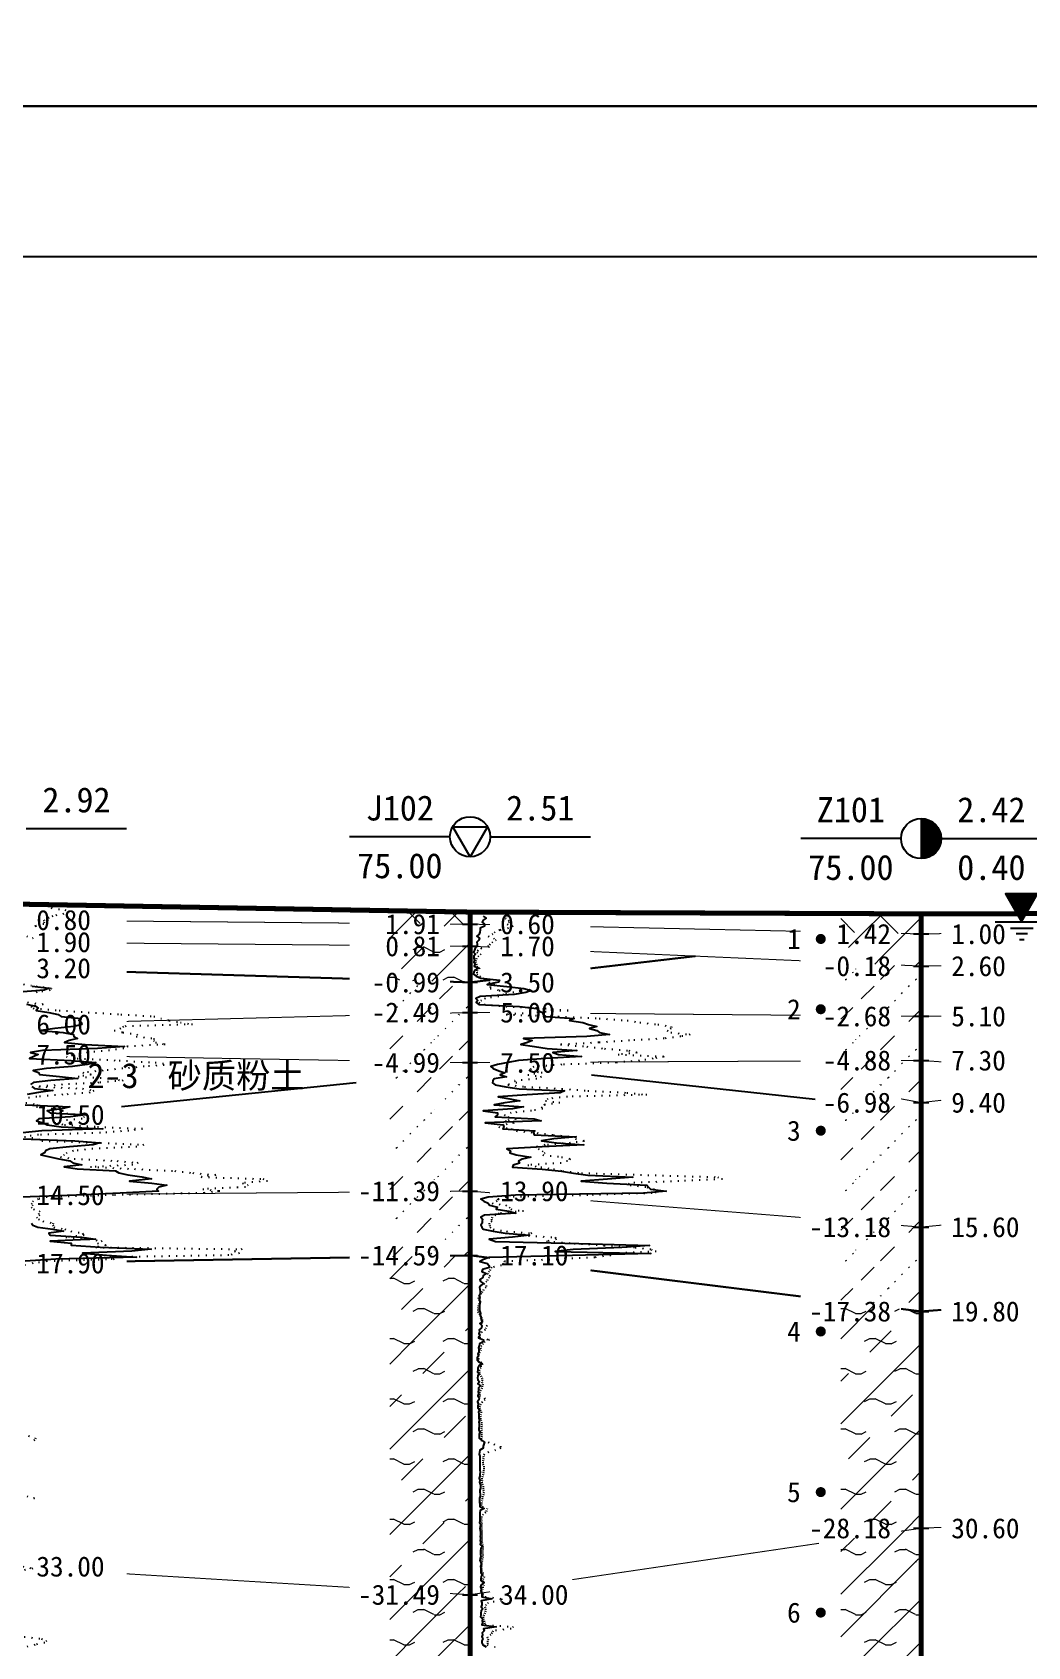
# Model space of a CAD drawing. Extents: x -37 to 3540, y -1485 to 297.
# Drawn here: x 27.8 to 127, y -1341.4 to -1180.6 of the extents above; entities that cross this region are included whole.
import ezdxf
from ezdxf.enums import TextEntityAlignment as Align

# ---------------------------------------------------------------- set-up
doc = ezdxf.new("R2010")
doc.units = 0
doc.linetypes.add('DOT', pattern=[6.35, 0, -6.35])
doc.layers.get('0').update_dxf_attribs({"linetype": 'CONTINUOUS'})
for name, color, linetype in [('CURVE', 200, 'CONTINUOUS'), ('FRAME', 7, 'CONTINUOUS'), ('HOLE', 41, 'CONTINUOUS'), ('SAMPLE', 1, 'CONTINUOUS'), ('STRATUM', 241, 'CONTINUOUS')]:
    doc.layers.add(name, color=color, linetype=linetype)
doc.layers.add('HATCH', color=7, linetype='CONTINUOUS', lineweight=13)
doc.styles.add('ST', font='')
doc.styles.get('ST').set_extended_font_data('SimSun')
pattern_1 = [(45, (112.367, -1485), (-2.12132, 2.12132), [10, 0]), (135, (112.367, -1485), (-2.12132, -2.12132), [10, 0])]
pattern_2 = [(45, (112.367, -1485), (-4.24264, 4.24264), [10, 0]), (45, (113.428, -1488.182), (-2.12132, 6.36396), [3, -3])]
pattern_3 = [(45, (112.367, -1485), (-4.24264, 4.24264), [10, 0]), (45, (113.428, -1488.182), (-2.12132, 6.36396), [3, -3]), (26.565, (113.4412, -1485.2536), (5.999823, 5.999812), [0.567, -12.849]), (0, (112.874, -1485.2536), (0, 6), [0.567, -5.433]), (26.565, (110.7857, -1485), (5.999823, 5.999812), [0.567, -12.849]), (0, (111.293, -1484.7464), (0, 6), [0.567, -5.433]), (153.435, (112.8742, -1485.2536), (-5.999818, -5e-06), [1.134, -12.2826]), (26.565, (116.4412, -1482.2536), (5.999823, 5.999812), [0.567, -12.849]), (0, (115.874, -1482.2536), (0, 6), [0.567, -5.433]), (26.565, (113.7857, -1482), (5.999823, 5.999812), [0.567, -12.849]), (0, (114.293, -1481.7464), (0, 6), [0.567, -5.433]), (153.435, (115.8742, -1482.2536), (-5.999818, -5e-06), [1.134, -12.2826])]
pattern_4 = [(45, (112.367, -1485), (-7e-07, 6.99998), [1.97196, -7.92754]), (45, (115.18, -1482.171), (-7e-07, 6.99998), [1.99367, -7.90583]), (45, (117.4345, -1479.918), (-7e-07, 6.99998), [1.8136, -8.08588]), (26.565, (112.367, -1481.5), (7, 7), [0.0965, -15.55598]), (36.8699, (113.067, -1480.8), (7, 7), [0.19775, -34.80225]), (315, (115.867, -1478.024), (6.99998, 1e-06), [0.03305, -9.86644]), (26.565, (115.867, -1485), (7, 7), [0.14475, -15.50773]), (26.565, (116.567, -1484.3), (7, 7), [0.10528, -15.5472]), (90, (116.917, -1483.95), (-7, -5e-07), [0.02877, -6.97123]), (26.565, (117.267, -1483.6), (7, 7), [0.091, -31.21394]), (36.8699, (117.967, -1482.9), (7, 7), [0.1107, -34.8893]), (45, (118.667, -1482.2), (-2e-07, 6.99998), [0.10911, -9.79038]), (315, (119.281, -1481.452), (6.99998, 1e-06), [0.03305, -9.86644]), (36.8699, (113.767, -1480.1), (7, 7), [0.10224, -34.89776]), (53.1301, (114.467, -1479.4), (14, 21), [0.13438, -34.86562]), (53.1301, (115.167, -1478.7), (14, 21), [0.12625, -34.87375])]
pattern_5 = [(45, (112.367, -1485), (-2.12132, 2.12132), [10, 0]), (26.565, (113.4412, -1485.2536), (5.999823, 5.999812), [0.567, -12.849]), (0, (112.874, -1485.2536), (0, 6), [0.567, -5.433]), (26.565, (110.7857, -1485), (5.999823, 5.999812), [0.567, -12.849]), (0, (111.293, -1484.7464), (0, 6), [0.567, -5.433]), (153.435, (112.8742, -1485.2536), (-5.999818, -5e-06), [1.134, -12.2826]), (26.565, (116.4412, -1482.2536), (5.999823, 5.999812), [0.567, -12.849]), (0, (115.874, -1482.2536), (0, 6), [0.567, -5.433]), (26.565, (113.7857, -1482), (5.999823, 5.999812), [0.567, -12.849]), (0, (114.293, -1481.7464), (0, 6), [0.567, -5.433]), (153.435, (115.8742, -1482.2536), (-5.999818, -5e-06), [1.134, -12.2826])]

# ---------------------------------------------------------------- blocks, each defined once
blk = doc.blocks.new('H_cpt_hole')
for p, q in [((-1.73, 1), (1.73, 1)), ((0, -2), (-1.73, 1)), ((1.73, 1), (0, -2))]:
    blk.add_line(p, q)
blk.add_circle((0, 0), 2)
blk = doc.blocks.new('H_sam_hole')
blk.add_line((0, 2), (0, -2))
at = {"const_width": 2}
blk.add_lwpolyline([(0, -1, 0.414214), (1, 0, 0.414214), (0, 1, 1)], format="xyb", dxfattribs=at)
blk.add_circle((0, 0), 2)
blk = doc.blocks.new('SampleSoilUndisturbed')
at = {"const_width": 0.5}
blk.add_lwpolyline([(-0.25, 0, 1), (0.25, 0, 1)], format="xyb", close=True, dxfattribs=at)
blk = doc.blocks.new('Gwl')
blk.add_lwpolyline([(0, 0, 0, 3.22, 0), (0, 2.79, 3.22, 3.22, 0)], format="xyseb")
blk.add_lwpolyline([(0, 0), (1.61, 2.79), (-1.61, 2.79)], close=True)
for points in [[(-2.63, 0), (3.61, 0)], [(3.93, 0), (4.21, 0)], [(4.53, 0), (4.8, 0)], [(5.09, 0), (9.99, 0)], [(-1.09, -0.61), (1.16, -0.61)], [(-0.54, -1.14), (0.61, -1.14)], [(-0.19, -1.74), (0.26, -1.74)]]:
    blk.add_lwpolyline(points)
at = {"style": 'ST', "width": 0.8}
blk.add_attdef('*GWL', (3.14, 0.45), '', height=2, dxfattribs=at)

msp = doc.modelspace()

# ---------------------------------------------------------------- hatches: boundary and pattern name
at = {"layer": 'HATCH'}
h = msp.add_hatch(dxfattribs=at)
h.set_pattern_fill('STT', color=50, style=0)
h.set_pattern_definition(pattern_1)
h.paths.add_polyline_path([(71.47, -1268.26), (63.47, -1268.12), (63.47, -1269.39), (71.47, -1269.46)])
h.paths.add_polyline_path([(62.26, -1270.95), (68.96, -1270.95), (68.96, -1268.02), (62.26, -1268.02)], flags=9)
h = msp.add_hatch(dxfattribs=at)
h.set_pattern_fill('FZNT', color=32, style=0)
h.set_pattern_definition(pattern_2)
h.paths.add_polyline_path([(71.47, -1269.46), (63.47, -1269.39), (63.47, -1271.59), (71.47, -1271.66)])
h.paths.add_polyline_path([(62.26, -1273.15), (68.96, -1273.15), (68.96, -1270.22), (62.26, -1270.22)], flags=9)
h.paths.add_polyline_path([(62.26, -1270.95), (68.96, -1270.95), (68.96, -1268.02), (62.26, -1268.02)], flags=9)
h = msp.add_hatch(dxfattribs=at)
h.set_pattern_fill('STT', color=50, style=0)
h.set_pattern_definition(pattern_1)
h.paths.add_polyline_path([(116.42, -1268.44), (108.42, -1268.41), (108.42, -1270.26), (116.42, -1270.44)])
h.paths.add_polyline_path([(107.21, -1271.92), (113.9, -1271.92), (113.9, -1269.01), (107.21, -1269.01)], flags=9)
h = msp.add_hatch(dxfattribs=at)
h.set_pattern_fill('YNFNT', color=251, style=0)
h.set_pattern_definition(pattern_3)
h.paths.add_polyline_path([(71.47, -1271.66), (63.47, -1271.59), (63.47, -1275.02), (71.47, -1275.26)])
h.paths.add_polyline_path([(60.83, -1276.75), (68.96, -1276.75), (68.96, -1273.82), (60.83, -1273.82)], flags=9)
h.paths.add_polyline_path([(62.26, -1273.15), (68.96, -1273.15), (68.96, -1270.22), (62.26, -1270.22)], flags=9)
h = msp.add_hatch(dxfattribs=at)
h.set_pattern_fill('FZNT', color=32, style=0)
h.set_pattern_definition(pattern_2)
h.paths.add_polyline_path([(116.42, -1270.44), (108.42, -1270.26), (108.42, -1273.29), (116.42, -1273.64)])
h.paths.add_polyline_path([(105.78, -1275.13), (113.9, -1275.13), (113.9, -1272.19), (105.78, -1272.19)], flags=9)
h.paths.add_polyline_path([(107.21, -1271.92), (113.9, -1271.92), (113.9, -1269.01), (107.21, -1269.01)], flags=9)
h = msp.add_hatch(dxfattribs=at)
h.set_pattern_fill('SZFT', color=52, style=0)
h.set_pattern_definition(pattern_4)
h.paths.add_polyline_path([(116.42, -1273.64), (108.42, -1273.29), (108.42, -1278.57), (116.42, -1278.64)])
h.paths.add_polyline_path([(105.78, -1280.13), (113.9, -1280.13), (113.9, -1277.19), (105.78, -1277.19)], flags=9)
h.paths.add_polyline_path([(105.78, -1275.13), (113.9, -1275.13), (113.9, -1272.19), (105.78, -1272.19)], flags=9)
h = msp.add_hatch(dxfattribs=at)
h.set_pattern_fill('SZFT', color=52, style=0)
h.set_pattern_definition(pattern_4)
h.paths.add_polyline_path([(71.47, -1275.26), (63.47, -1275.02), (63.47, -1278.47), (71.47, -1278.26)])
h.paths.add_polyline_path([(60.83, -1279.75), (68.96, -1279.75), (68.96, -1276.82), (60.83, -1276.82)], flags=9)
h.paths.add_polyline_path([(60.83, -1276.75), (68.96, -1276.75), (68.96, -1273.82), (60.83, -1273.82)], flags=9)
h = msp.add_hatch(dxfattribs=at)
h.set_pattern_fill('SZFT', color=52, style=0)
h.set_pattern_definition(pattern_4)
h.paths.add_polyline_path([(71.47, -1278.26), (63.47, -1278.47), (63.47, -1283.12), (71.47, -1283.26)])
h.paths.add_polyline_path([(60.83, -1284.75), (68.96, -1284.75), (68.96, -1281.82), (60.83, -1281.82)], flags=9)
h.paths.add_polyline_path([(60.83, -1279.75), (68.96, -1279.75), (68.96, -1276.82), (60.83, -1276.82)], flags=9)
h = msp.add_hatch(dxfattribs=at)
h.set_pattern_fill('SZFT', color=52, style=0)
h.set_pattern_definition(pattern_4)
h.paths.add_polyline_path([(116.42, -1278.64), (108.42, -1278.57), (108.42, -1283.08), (116.42, -1283.04)])
h.paths.add_polyline_path([(105.78, -1284.53), (113.9, -1284.53), (113.9, -1281.59), (105.78, -1281.59)], flags=9)
h.paths.add_polyline_path([(105.78, -1280.13), (113.9, -1280.13), (113.9, -1277.19), (105.78, -1277.19)], flags=9)
h = msp.add_hatch(dxfattribs=at)
h.set_pattern_fill('SZFT', color=52, style=0)
h.set_pattern_definition(pattern_4)
h.paths.add_polyline_path([(116.42, -1283.04), (108.42, -1283.08), (108.42, -1285.78), (116.42, -1287.24)])
h.paths.add_polyline_path([(105.78, -1288.73), (113.9, -1288.73), (113.9, -1285.79), (105.78, -1285.79)], flags=9)
h.paths.add_polyline_path([(105.78, -1284.53), (113.9, -1284.53), (113.9, -1281.59), (105.78, -1281.59)], flags=9)
h = msp.add_hatch(dxfattribs=at)
h.set_pattern_fill('SZFT', color=52, style=0)
h.set_pattern_definition(pattern_4)
h.paths.add_polyline_path([(71.47, -1283.26), (63.47, -1283.12), (63.47, -1296.13), (71.47, -1296.06)])
h.paths.add_polyline_path([(59.4, -1297.55), (68.96, -1297.55), (68.96, -1294.62), (59.4, -1294.62)], flags=9)
h.paths.add_polyline_path([(60.83, -1284.75), (68.96, -1284.75), (68.96, -1281.82), (60.83, -1281.82)], flags=9)
h = msp.add_hatch(dxfattribs=at)
h.set_pattern_fill('SZFT', color=52, style=0)
h.set_pattern_definition(pattern_4)
h.paths.add_polyline_path([(116.42, -1287.24), (108.42, -1285.78), (108.42, -1299), (116.42, -1299.64)])
h.paths.add_polyline_path([(104.35, -1301.13), (113.9, -1301.13), (113.9, -1298.19), (104.35, -1298.19)], flags=9)
h.paths.add_polyline_path([(105.78, -1288.73), (113.9, -1288.73), (113.9, -1285.79), (105.78, -1285.79)], flags=9)
h = msp.add_hatch(dxfattribs=at)
h.set_pattern_fill('SZFT', color=52, style=0)
h.set_pattern_definition(pattern_4)
h.paths.add_polyline_path([(71.47, -1296.06), (63.47, -1296.13), (63.47, -1302.6), (71.47, -1302.46)])
h.paths.add_polyline_path([(59.4, -1303.95), (68.96, -1303.95), (68.96, -1301.02), (59.4, -1301.02)], flags=9)
h.paths.add_polyline_path([(59.4, -1297.55), (68.96, -1297.55), (68.96, -1294.62), (59.4, -1294.62)], flags=9)
h = msp.add_hatch(dxfattribs=at)
h.set_pattern_fill('SZFT', color=52, style=0)
h.set_pattern_definition(pattern_4)
h.paths.add_polyline_path([(116.42, -1299.64), (108.42, -1299), (108.42, -1307.05), (116.42, -1308.04)])
h.paths.add_polyline_path([(104.35, -1309.53), (113.9, -1309.53), (113.9, -1306.59), (104.35, -1306.59)], flags=9)
h.paths.add_polyline_path([(104.35, -1301.13), (113.9, -1301.13), (113.9, -1298.19), (104.35, -1298.19)], flags=9)
h = msp.add_hatch(dxfattribs=at)
h.set_pattern_fill('YNFNT', color=251, style=0)
h.set_pattern_definition(pattern_3)
h.paths.add_polyline_path([(71.47, -1302.46), (63.47, -1302.6), (63.47, -1335.78), (71.47, -1336.26)])
h.paths.add_polyline_path([(59.4, -1337.75), (68.96, -1337.75), (68.96, -1334.82), (59.4, -1334.82)], flags=9)
h.paths.add_polyline_path([(59.4, -1303.95), (68.96, -1303.95), (68.96, -1301.02), (59.4, -1301.02)], flags=9)
h = msp.add_hatch(dxfattribs=at)
h.set_pattern_fill('YNFNT', color=251, style=0)
h.set_pattern_definition(pattern_3)
h.paths.add_polyline_path([(116.42, -1308.04), (108.42, -1307.05), (108.42, -1330.82), (116.42, -1329.64)])
h.paths.add_polyline_path([(104.35, -1331.13), (113.9, -1331.13), (113.9, -1328.19), (104.35, -1328.19)], flags=9)
h.paths.add_polyline_path([(104.35, -1309.53), (113.9, -1309.53), (113.9, -1306.59), (104.35, -1306.59)], flags=9)
h = msp.add_hatch(dxfattribs=at)
h.set_pattern_fill('YNNT', color=251, style=0)
h.set_pattern_definition(pattern_5)
h.paths.add_polyline_path([(116.42, -1329.64), (108.42, -1330.82), (108.42, -1349.01), (116.42, -1349.04)])
h.paths.add_polyline_path([(104.35, -1350.53), (113.9, -1350.53), (113.9, -1347.59), (104.35, -1347.59)], flags=9)
h.paths.add_polyline_path([(104.35, -1331.13), (113.9, -1331.13), (113.9, -1328.19), (104.35, -1328.19)], flags=9)
h = msp.add_hatch(dxfattribs=at)
h.set_pattern_fill('YNNT', color=251, style=0)
h.set_pattern_definition(pattern_5)
h.paths.add_polyline_path([(71.47, -1336.26), (63.47, -1335.78), (63.47, -1348.24), (71.47, -1348.86)])
h.paths.add_polyline_path([(59.4, -1350.35), (68.96, -1350.35), (68.96, -1347.42), (59.4, -1347.42)], flags=9)
h.paths.add_polyline_path([(59.4, -1337.75), (68.96, -1337.75), (68.96, -1334.82), (59.4, -1334.82)], flags=9)

# ---------------------------------------------------------------- linework, layer by layer
at = {"layer": 'CURVE', "color": 100, "linetype": 'DOT', "ltscale": 0.1}
for points in [[(29.72, -1267.85), (31.09, -1268.05), (31.44, -1268.25), (31, -1268.45), (29.88, -1268.65), (29.54, -1268.85), (29.01, -1269.05), (29.03, -1269.25), (28.99, -1269.45), (28.19, -1269.65), (27.84, -1269.85)], [(75.28, -1268.66), (75, -1268.86), (75.28, -1269.06), (75.38, -1269.26), (75.16, -1269.46), (75.76, -1269.66), (75.29, -1269.86), (74.43, -1270.06), (73.94, -1270.26), (73.75, -1270.46), (73.27, -1270.66), (73.79, -1270.86), (74.08, -1271.06), (73.7, -1271.26), (73.47, -1271.46), (73.34, -1271.66), (72.61, -1271.86), (72.27, -1272.06), (72.16, -1272.26), (72.56, -1272.46), (72.3, -1272.66), (72.1, -1272.86), (72.06, -1273.06), (71.97, -1273.26), (72.08, -1273.46), (72.13, -1273.66), (72.45, -1273.86), (72.18, -1274.06), (72.13, -1274.26), (72.14, -1274.46), (72.42, -1274.66), (72.79, -1274.86), (73.05, -1275.06), (73.33, -1275.26), (73.94, -1275.46), (73.49, -1275.66), (73.48, -1275.86), (74.37, -1276.06), (75.84, -1276.26), (74.85, -1276.46), (74.34, -1276.66), (73.01, -1276.86), (72.62, -1277.06), (72.35, -1277.26), (72.89, -1277.46), (75.04, -1277.66), (78.95, -1277.86), (81.26, -1278.06), (78.24, -1278.26), (75.06, -1278.46), (80.26, -1278.66), (84.33, -1278.86), (87.13, -1279.06), (88.4, -1279.26), (90.19, -1279.46), (91.53, -1279.66), (91.5, -1279.86), (91.11, -1280.06), (91.48, -1280.26), (93.39, -1280.46), (92.46, -1280.66), (90.81, -1280.86), (87.37, -1281.06), (84.3, -1281.26), (80.48, -1281.46), (83.11, -1281.66), (84.87, -1281.86), (87.28, -1282.06), (88.12, -1282.26), (86.23, -1282.46), (90.82, -1282.66), (89.7, -1282.86), (88.37, -1283.06), (86.02, -1283.26), (80.6, -1283.46), (77.82, -1283.66), (77.52, -1283.86), (77.46, -1284.06), (78.66, -1284.26), (77.23, -1284.46), (78.59, -1284.66), (78.12, -1284.86), (75.9, -1285.06), (76.12, -1285.26), (75.25, -1285.46), (76.9, -1285.66), (80.63, -1285.86), (83.19, -1286.06), (87.1, -1286.26), (89.09, -1286.46), (81.19, -1286.66), (79.22, -1286.86), (78.98, -1287.06), (80.43, -1287.26), (78.9, -1287.46), (78.54, -1287.66), (78.73, -1287.86), (77.6, -1288.06), (75.58, -1288.26), (74.88, -1288.46), (75.23, -1288.66), (76.08, -1288.86), (74.97, -1289.06), (75.88, -1289.26), (74.82, -1289.46), (74.35, -1289.66), (75.55, -1289.86), (76.1, -1290.06), (78.16, -1290.26), (79.74, -1290.46), (81.93, -1290.66), (81.98, -1290.86), (82.86, -1291.06), (81.49, -1291.26), (78.95, -1291.46), (78.02, -1291.66), (78.27, -1291.86), (78.64, -1292.06), (78.93, -1292.26), (78.71, -1292.46), (80.59, -1292.66), (81.49, -1292.86), (81.17, -1293.06), (80.55, -1293.26), (77.24, -1293.46), (78.51, -1293.66), (79.77, -1293.86), (80.72, -1294.06), (82.57, -1294.26), (89.18, -1294.46), (96.15, -1294.66), (96.61, -1294.86), (92.29, -1295.06), (87.21, -1295.26), (87.41, -1295.46), (89.11, -1295.66), (89.74, -1295.86), (90.73, -1296.06), (89.61, -1296.26), (83.21, -1296.46), (75.07, -1296.66), (74.23, -1296.86), (74.16, -1297.06), (73.66, -1297.26), (75, -1297.46), (75.37, -1297.66), (75.53, -1297.86), (76.79, -1298.06), (74.38, -1298.26), (74.01, -1298.46), (73.66, -1298.66), (73.6, -1298.86), (73.63, -1299.06), (73.38, -1299.26), (73.4, -1299.46), (73.45, -1299.66), (73.78, -1299.86), (75.11, -1300.06), (77.63, -1300.26), (76.57, -1300.46), (79.95, -1300.66), (80.08, -1300.86), (79.1, -1301.06), (81.84, -1301.26), (84.82, -1301.46), (87.93, -1301.66), (89.54, -1301.86), (90.03, -1302.06), (85.93, -1302.26), (85.5, -1302.46), (83.92, -1302.66), (80.15, -1302.86), (74.9, -1303.06), (74.81, -1303.26), (74.61, -1303.46), (73.64, -1303.66), (73.47, -1303.86), (73.37, -1304.06), (73.19, -1304.26), (73.46, -1304.46), (73.37, -1304.66), (73.21, -1304.86), (73.11, -1305.06), (72.84, -1305.26), (73.08, -1305.46), (73.04, -1305.66), (72.82, -1305.86), (72.69, -1306.06), (72.61, -1306.26), (72.38, -1306.46), (72.29, -1306.66), (72.3, -1306.86), (72.53, -1307.06), (72.39, -1307.26), (72.31, -1307.46), (72.27, -1307.66), (72.25, -1307.86), (72.26, -1308.06), (72.35, -1308.26), (72.56, -1308.46), (72.48, -1308.66), (72.69, -1308.86), (72.65, -1309.06), (72.58, -1309.26), (73.17, -1309.46), (73.03, -1309.66), (73, -1309.86), (72.66, -1310.06), (72.46, -1310.26), (72.3, -1310.46), (72.43, -1310.66), (73.4, -1310.86), (72.93, -1311.06), (72.78, -1311.26), (72.6, -1311.46), (72.5, -1311.66), (72.56, -1311.86), (72.4, -1312.06), (72.37, -1312.26), (72.27, -1312.46), (72.32, -1312.66), (72.26, -1312.86), (72.56, -1313.06), (72.73, -1313.26), (72.54, -1313.46), (72.55, -1313.66), (72.39, -1313.86), (72.37, -1314.06), (72.42, -1314.26), (72.54, -1314.46), (72.65, -1314.66), (72.68, -1314.86), (72.65, -1315.06), (72.73, -1315.26), (72.69, -1315.46), (72.65, -1315.66), (72.52, -1315.86), (72.42, -1316.06), (72.4, -1316.26), (72.42, -1316.46), (72.92, -1316.66), (72.94, -1316.86), (72.7, -1317.06), (72.52, -1317.26), (72.42, -1317.46), (72.42, -1317.66), (72.49, -1317.86), (72.57, -1318.06), (72.56, -1318.26), (72.49, -1318.46), (72.5, -1318.66), (72.54, -1318.86), (72.61, -1319.06), (72.64, -1319.26), (72.6, -1319.46), (72.6, -1319.66), (72.58, -1319.86), (72.62, -1320.06), (72.61, -1320.26), (72.64, -1320.46), (72.58, -1320.66), (72.58, -1320.86), (73.27, -1321.06), (73.84, -1321.26), (74.49, -1321.46), (74.52, -1321.66), (74.02, -1321.86), (73.33, -1322.06), (72.9, -1322.26), (72.79, -1322.46), (72.8, -1322.66), (72.76, -1322.86), (72.74, -1323.06), (72.74, -1323.26), (72.85, -1323.46), (72.85, -1323.66), (72.82, -1323.86), (72.81, -1324.06), (72.77, -1324.26), (72.72, -1324.46), (72.65, -1324.66), (72.66, -1324.86), (72.64, -1325.06), (72.66, -1325.26), (72.77, -1325.46), (72.79, -1325.66), (72.79, -1325.86), (72.83, -1326.06), (72.81, -1326.26), (72.71, -1326.46), (72.68, -1326.66), (72.66, -1326.86), (72.62, -1327.06), (72.59, -1327.26), (72.67, -1327.46), (73.19, -1327.66), (73.1, -1327.86), (73.04, -1328.06), (72.76, -1328.26), (72.61, -1328.46), (72.59, -1328.66), (72.58, -1328.86), (72.63, -1329.06), (72.6, -1329.26), (72.6, -1329.46), (72.6, -1329.66), (72.64, -1329.86), (72.65, -1330.06), (72.64, -1330.26), (72.63, -1330.46), (72.65, -1330.66), (72.65, -1330.86), (72.65, -1331.06), (72.69, -1331.26), (72.73, -1331.46), (72.74, -1331.66), (72.72, -1331.86), (72.7, -1332.06), (72.73, -1332.26), (72.73, -1332.46), (72.66, -1332.66), (72.66, -1332.86), (72.61, -1333.06), (72.62, -1333.26), (72.58, -1333.46), (72.61, -1333.66), (72.61, -1333.86), (72.74, -1334.06), (72.72, -1334.26), (72.87, -1334.46), (72.78, -1334.66), (72.66, -1334.86), (72.8, -1335.06), (72.84, -1335.26), (72.75, -1335.46), (72.72, -1335.66), (72.65, -1335.86), (72.7, -1336.06), (72.73, -1336.26), (72.99, -1336.46), (74.59, -1336.66), (74.61, -1336.86), (73.27, -1337.06), (73.08, -1337.26), (72.94, -1337.46), (73.01, -1337.66), (73.01, -1337.86), (72.93, -1338.06), (72.85, -1338.26), (72.78, -1338.46), (72.78, -1338.66), (72.86, -1338.86), (72.9, -1339.06), (72.97, -1339.26), (75.76, -1339.46), (75.56, -1339.66), (73.74, -1339.86), (73.67, -1340.06), (73.55, -1340.26), (73.17, -1340.46), (73.27, -1340.66), (73.2, -1340.86), (73.21, -1341.06), (73.18, -1341.26), (73.96, -1341.46)], [(27.29, -1270.65), (27.95, -1270.85), (27.66, -1271.05)], [(26.96, -1275.45), (28.2, -1275.65), (29.73, -1275.85), (29.62, -1276.05), (28.34, -1276.25), (27.79, -1276.45)], [(27.36, -1277.25), (28.94, -1277.45), (27.75, -1277.65), (27.93, -1277.85), (30.51, -1278.05), (33.41, -1278.25), (36.66, -1278.45), (39.97, -1278.65), (40.64, -1278.85), (41.5, -1279.05), (42.6, -1279.25), (43.82, -1279.45), (36.92, -1279.65), (36.68, -1279.85), (36.01, -1280.05), (36.87, -1280.25), (38.32, -1280.45), (38.2, -1280.65), (39.97, -1280.85), (39.94, -1281.05), (40.11, -1281.25), (41.08, -1281.45), (37.36, -1281.65), (36.97, -1281.85), (35.53, -1282.05), (33.36, -1282.25), (32.59, -1282.45), (31.24, -1282.65), (32.33, -1282.85), (36.5, -1283.05), (40.1, -1283.25), (41.71, -1283.45), (38.99, -1283.65), (36.86, -1283.85), (34.91, -1284.05), (32.9, -1284.25), (33.72, -1284.45), (32.41, -1284.65), (35.71, -1284.85), (36.89, -1285.05), (34.48, -1285.25), (30.85, -1285.45), (28.51, -1285.65), (32.86, -1285.85), (33.98, -1286.05), (33.63, -1286.25), (30.88, -1286.45), (28.3, -1286.65), (26.84, -1286.85)], [(27.21, -1287.25), (28.36, -1287.45), (28.26, -1287.65), (30.13, -1287.85), (30.91, -1288.05), (30.56, -1288.25), (32.8, -1288.45), (33.02, -1288.65), (32.83, -1288.85), (30.64, -1289.05), (30.08, -1289.25), (31.07, -1289.45), (34.35, -1289.65), (38.83, -1289.85), (37.48, -1290.05), (34.63, -1290.25), (28.47, -1290.45), (27.06, -1290.65), (28.53, -1290.85), (28.81, -1291.05), (34.66, -1291.25), (38.95, -1291.45), (38.28, -1291.65), (33.89, -1291.85), (31.95, -1292.05), (31.29, -1292.25), (31.03, -1292.45), (30.67, -1292.65), (32.01, -1292.85), (36.29, -1293.05), (38.39, -1293.25), (37.87, -1293.45), (33.66, -1293.65), (38.04, -1293.85), (42.06, -1294.05), (43.85, -1294.25), (46.15, -1294.45), (44.66, -1294.65), (50.82, -1294.85), (51.28, -1295.05), (48.79, -1295.25), (49.37, -1295.45), (49.08, -1295.65), (44.84, -1295.85), (46.52, -1296.05), (44.97, -1296.25), (35.94, -1296.45), (29.33, -1296.65), (28.46, -1296.85), (27.93, -1297.05), (27.75, -1297.25), (27.91, -1297.45), (27.74, -1297.65), (27.96, -1297.85), (28.6, -1298.05), (28.46, -1298.25), (28.59, -1298.45), (28.27, -1298.65), (28.46, -1298.85), (28.9, -1299.05), (29.93, -1299.25), (29.88, -1299.45), (30.01, -1299.65), (31.1, -1299.85), (31.7, -1300.05), (32.86, -1300.25), (33.01, -1300.45), (31.18, -1300.65), (33.48, -1300.85), (34.8, -1301.05), (34.35, -1301.25), (35.21, -1301.45), (34.17, -1301.65), (48.77, -1301.85), (47.99, -1302.05), (48.5, -1302.25), (47.43, -1302.45), (35, -1302.65), (35.99, -1302.85), (29.29, -1303.05), (27.92, -1303.25), (27.17, -1303.45)], [(27.46, -1320.45), (28.16, -1320.65), (28.09, -1320.85), (27.52, -1321.05)], [(27.32, -1326.45), (28.07, -1326.65), (27.45, -1326.85)], [(26.89, -1333.45), (27.89, -1333.65), (26.89, -1333.85)], [(27.04, -1340.45), (28.78, -1340.65), (29.25, -1340.85), (29.09, -1341.05), (28.12, -1341.25), (27.35, -1341.45)]]:
    msp.add_lwpolyline(points, dxfattribs=at)
at = {"layer": 'CURVE', "color": 30, "linetype": 'Continuous'}
for points in [[(72.77, -1268.66), (73.07, -1268.86), (72.79, -1269.06), (72.68, -1269.26), (72.91, -1269.46), (72.91, -1269.66), (72.49, -1269.86), (72.47, -1270.06), (72.46, -1270.26), (72.37, -1270.46), (72.14, -1270.66), (72.4, -1270.86), (72.36, -1271.06), (72.14, -1271.26), (72.18, -1271.46), (72.19, -1271.66), (71.99, -1271.86), (71.91, -1272.06), (71.82, -1272.26), (72, -1272.46), (71.84, -1272.66), (71.84, -1272.86), (71.92, -1273.06), (71.84, -1273.26), (72.01, -1273.46), (71.89, -1273.66), (72.33, -1273.86), (71.97, -1274.06), (71.85, -1274.26), (71.82, -1274.46), (72.07, -1274.66), (72.55, -1274.86), (74.42, -1275.06), (74.31, -1275.26), (73.19, -1275.46), (75.12, -1275.66), (76.84, -1275.86), (77.57, -1276.06), (77.02, -1276.26), (75.88, -1276.46), (72.49, -1276.66), (72.04, -1276.86), (72.23, -1277.06), (72.08, -1277.26), (72.33, -1277.46), (76.39, -1277.66), (78.11, -1277.86), (78.21, -1278.06), (78.7, -1278.26), (78.76, -1278.46), (78.99, -1278.66), (81.83, -1278.86), (81.38, -1279.06), (82.7, -1279.26), (83.28, -1279.46), (84.11, -1279.66), (83.37, -1279.86), (84.09, -1280.06), (84.37, -1280.26), (85.37, -1280.46), (83.11, -1280.66), (76.79, -1280.86), (77.65, -1281.06), (77.21, -1281.26), (76.53, -1281.46), (77.88, -1281.66), (79.15, -1281.86), (82.11, -1282.06), (79.72, -1282.26), (80.27, -1282.46), (82.58, -1282.66), (79.03, -1282.86), (76.31, -1283.06), (75.27, -1283.26), (74.2, -1283.46), (73.54, -1283.66), (73.76, -1283.86), (74.34, -1284.06), (74.95, -1284.26), (74.46, -1284.46), (75.1, -1284.66), (73.88, -1284.86), (73.73, -1285.06), (73.7, -1285.26), (73.96, -1285.46), (75.04, -1285.66), (76.37, -1285.86), (80.88, -1286.06), (80.46, -1286.26), (77.13, -1286.46), (74.26, -1286.66), (75.43, -1286.86), (76.44, -1287.06), (74.95, -1287.26), (73.88, -1287.46), (76.81, -1287.66), (75.69, -1287.86), (72.76, -1288.06), (74.21, -1288.26), (74.21, -1288.46), (73.96, -1288.66), (77.85, -1288.86), (78.56, -1289.06), (72.96, -1289.26), (74.76, -1289.46), (74.82, -1289.66), (74.72, -1289.86), (77.91, -1290.06), (77.8, -1290.26), (77.87, -1290.46), (82.06, -1290.66), (79.83, -1290.86), (78.6, -1291.06), (80.07, -1291.26), (82.81, -1291.46), (78.67, -1291.66), (75.13, -1291.86), (75.49, -1292.06), (75.45, -1292.26), (76.07, -1292.46), (77.51, -1292.66), (76.65, -1292.86), (76.31, -1293.06), (76.39, -1293.26), (75.77, -1293.46), (75.71, -1293.66), (78.67, -1293.86), (80.57, -1294.06), (81.77, -1294.26), (83.19, -1294.46), (87.68, -1294.66), (85.18, -1294.86), (82.54, -1295.06), (85.09, -1295.26), (89.07, -1295.46), (89.24, -1295.66), (89.44, -1295.86), (91, -1296.06), (88.74, -1296.26), (76, -1296.46), (73.26, -1296.66), (72.56, -1296.86), (72.84, -1297.06), (73.29, -1297.26), (73.42, -1297.46), (74.19, -1297.66), (74.07, -1297.86), (75.32, -1298.06), (76.02, -1298.26), (72.92, -1298.46), (72.55, -1298.66), (72.7, -1298.86), (72.68, -1299.06), (72.68, -1299.26), (72.55, -1299.46), (72.64, -1299.66), (72.77, -1299.86), (73.76, -1300.06), (74.98, -1300.26), (77.4, -1300.46), (75.71, -1300.66), (73.37, -1300.86), (73.99, -1301.06), (82.32, -1301.26), (89.34, -1301.46), (86.61, -1301.66), (81.74, -1301.86), (79.95, -1302.06), (89.48, -1302.26), (81.68, -1302.46), (73.37, -1302.66), (72.82, -1302.86), (72.46, -1303.06), (73.22, -1303.26), (73.34, -1303.46), (73.41, -1303.66), (72.72, -1303.86), (72.63, -1304.06), (73.08, -1304.26), (72.78, -1304.46), (72.74, -1304.66), (72.44, -1304.86), (72.51, -1305.06), (72.8, -1305.26), (72.55, -1305.46), (72.42, -1305.66), (72.46, -1305.86), (72.47, -1306.06), (72.49, -1306.26), (72.39, -1306.46), (72.46, -1306.66), (72.39, -1306.86), (72.44, -1307.06), (72.43, -1307.26), (72.42, -1307.46), (72.42, -1307.66), (72.42, -1307.86), (72.46, -1308.06), (72.51, -1308.26), (72.47, -1308.46), (72.61, -1308.66), (72.59, -1308.86), (72.71, -1309.06), (72.46, -1309.26), (72.65, -1309.46), (72.6, -1309.66), (72.39, -1309.86), (72.4, -1310.06), (72.36, -1310.26), (72.43, -1310.46), (72.31, -1310.66), (72.81, -1310.86), (72.78, -1311.06), (72.4, -1311.26), (72.39, -1311.46), (72.31, -1311.66), (72.36, -1311.86), (72.33, -1312.06), (72.26, -1312.26), (72.32, -1312.46), (72.19, -1312.66), (72.19, -1312.86), (72.35, -1313.06), (72.68, -1313.26), (72.33, -1313.46), (72.23, -1313.66), (72.23, -1313.86), (72.21, -1314.06), (72.39, -1314.26), (72.23, -1314.46), (72.22, -1314.66), (72.24, -1314.86), (72.41, -1315.06), (72.26, -1315.26), (72.51, -1315.46), (72.3, -1315.66), (72.31, -1315.86), (72.27, -1316.06), (72.3, -1316.26), (72.26, -1316.46), (72.39, -1316.66), (72.35, -1316.86), (72.22, -1317.06), (72.28, -1317.26), (72.24, -1317.46), (72.26, -1317.66), (72.4, -1317.86), (72.32, -1318.06), (72.33, -1318.26), (72.34, -1318.46), (72.34, -1318.66), (72.4, -1318.86), (72.33, -1319.06), (72.37, -1319.26), (72.38, -1319.46), (72.36, -1319.66), (72.36, -1319.86), (72.44, -1320.06), (72.37, -1320.26), (72.39, -1320.46), (72.39, -1320.66), (72.61, -1320.86), (72.92, -1321.06), (72.84, -1321.26), (72.78, -1321.46), (72.78, -1321.66), (72.44, -1321.86), (72.42, -1322.06), (72.37, -1322.26), (72.46, -1322.46), (72.46, -1322.66), (72.44, -1322.86), (72.44, -1323.06), (72.45, -1323.26), (72.44, -1323.46), (72.46, -1323.66), (72.46, -1323.86), (72.47, -1324.06), (72.45, -1324.26), (72.43, -1324.46), (72.39, -1324.66), (72.44, -1324.86), (72.41, -1325.06), (72.47, -1325.26), (72.5, -1325.46), (72.5, -1325.66), (72.46, -1325.86), (72.45, -1326.06), (72.49, -1326.26), (72.47, -1326.46), (72.42, -1326.66), (72.41, -1326.86), (72.42, -1327.06), (72.44, -1327.26), (72.45, -1327.46), (72.88, -1327.66), (72.49, -1327.86), (72.46, -1328.06), (72.45, -1328.26), (72.44, -1328.46), (72.46, -1328.66), (72.45, -1328.86), (72.42, -1329.06), (72.53, -1329.26), (72.47, -1329.46), (72.46, -1329.66), (72.47, -1329.86), (72.5, -1330.06), (72.52, -1330.26), (72.47, -1330.46), (72.5, -1330.66), (72.47, -1330.86), (72.53, -1331.06), (72.48, -1331.26), (72.7, -1331.46), (72.54, -1331.66), (72.5, -1331.86), (72.5, -1332.06), (72.5, -1332.26), (72.55, -1332.46), (72.47, -1332.66), (72.43, -1332.86), (72.53, -1333.06), (72.59, -1333.26), (72.5, -1333.46), (72.54, -1333.66), (72.55, -1333.86), (72.55, -1334.06), (72.66, -1334.26), (72.59, -1334.46), (72.55, -1334.66), (72.55, -1334.86), (72.87, -1335.06), (72.59, -1335.26), (72.52, -1335.46), (72.58, -1335.66), (72.55, -1335.86), (72.62, -1336.06), (72.65, -1336.26), (72.63, -1336.46), (73.65, -1336.66), (72.58, -1336.86), (72.64, -1337.06), (72.64, -1337.26), (72.59, -1337.46), (72.74, -1337.66), (72.57, -1337.86), (72.56, -1338.06), (72.55, -1338.26), (72.5, -1338.46), (72.7, -1338.66), (72.66, -1338.86), (72.7, -1339.06), (72.65, -1339.26), (74.06, -1339.46), (72.81, -1339.66), (72.86, -1339.86), (72.69, -1340.06), (72.7, -1340.26), (72.64, -1340.46), (72.74, -1340.66), (72.63, -1340.86), (72.64, -1341.06), (72.73, -1341.26), (73.09, -1341.46)], [(27.83, -1275.65), (29.54, -1275.85), (29.04, -1276.05), (26.52, -1276.25)], [(27.26, -1277.45), (28.16, -1277.65), (28.43, -1277.85), (28.23, -1278.05), (29.5, -1278.25), (30.44, -1278.45), (30.72, -1278.65), (32.71, -1278.85), (32.49, -1279.05), (32.71, -1279.25), (32.77, -1279.45), (31.98, -1279.65), (30.11, -1279.85), (28.74, -1280.05), (30.92, -1280.25), (31.94, -1280.45), (32, -1280.65), (32.36, -1280.85), (31.53, -1281.05), (31.07, -1281.25), (33.12, -1281.45), (37.04, -1281.65), (34.34, -1281.85), (28.88, -1282.05), (27.67, -1282.25), (28.44, -1282.45), (28, -1282.65), (27.58, -1282.85), (31.73, -1283.05), (34.19, -1283.25), (33.33, -1283.45), (31.85, -1283.65), (29.27, -1283.85), (27.92, -1284.05), (28.46, -1284.25), (28.55, -1284.45), (30.55, -1284.65), (32.4, -1284.85), (29.69, -1285.05), (27.98, -1285.25), (27.66, -1285.45)], [(27.8, -1285.65), (28.07, -1285.85), (29.91, -1286.05), (28.47, -1286.25), (27.32, -1286.45)], [(27.14, -1287.45), (31.58, -1287.65), (30.79, -1287.85), (29.32, -1288.05), (29.64, -1288.25), (33.16, -1288.45), (31.64, -1288.65), (28.51, -1288.85), (28.27, -1289.05), (28.9, -1289.25), (29.32, -1289.45), (30.73, -1289.65), (34.89, -1289.85), (28.79, -1290.05), (26.86, -1290.25)], [(26.86, -1290.85), (32.08, -1291.05), (34.59, -1291.25), (33.91, -1291.45), (31.57, -1291.65), (29.61, -1291.85), (29.17, -1292.05), (29.08, -1292.25), (28.7, -1292.45), (29.61, -1292.65), (30.5, -1292.85), (31.6, -1293.05), (31.9, -1293.25), (32.77, -1293.45), (31.03, -1293.65), (32.32, -1293.85), (36.15, -1294.05), (36.47, -1294.25), (37.38, -1294.45), (38.76, -1294.65), (39.73, -1294.85), (37.55, -1295.05), (39.77, -1295.25), (41.24, -1295.45), (40.47, -1295.65), (40.27, -1295.85), (40.42, -1296.05), (36.59, -1296.25), (32.25, -1296.45), (26.7, -1296.65)], [(27.78, -1299.25), (27.91, -1299.45), (28.39, -1299.65), (29.9, -1299.85), (30.95, -1300.05), (29.5, -1300.25), (29.62, -1300.45), (32.77, -1300.65), (34.15, -1300.85), (29.64, -1301.05), (31.72, -1301.25), (31.72, -1301.45), (34.62, -1301.65), (39.69, -1301.85), (37.77, -1302.05), (32.86, -1302.25), (35.24, -1302.45), (38.23, -1302.65), (30.18, -1302.85), (27.14, -1303.05)]]:
    msp.add_lwpolyline(points, dxfattribs=at)
at = {"layer": 'FRAME', "color": 245, "linetype": 'Continuous'}
msp.add_line((709.18, -1188), (-37.39, -1188), dxfattribs=at)
at = {"layer": 'FRAME', "linetype": 'Continuous'}
msp.add_line((689.18, -1203), (-17.39, -1203), dxfattribs=at)
at = {"layer": 'FRAME', "color": 245, "linetype": 'Continuous'}
msp.add_lwpolyline([(-37.39, -1188), (382.61, -1188), (382.61, -891), (-37.39, -891)], close=True, dxfattribs=at)
at = {"layer": 'HOLE', "linetype": 'Continuous'}
for points in [[(27.25, -1259.95), (37.25, -1259.95)], [(69.47, -1260.76), (59.47, -1260.76)], [(73.47, -1260.76), (83.47, -1260.76)], [(114.42, -1260.94), (104.42, -1260.94)], [(118.42, -1260.94), (128.42, -1260.94)], [(70.72, -1269.46), (72.22, -1269.46)], [(115.67, -1270.44), (117.17, -1270.44)], [(70.72, -1271.66), (72.22, -1271.66)], [(115.67, -1273.64), (117.17, -1273.64)], [(70.72, -1275.26), (72.22, -1275.26)], [(70.72, -1278.26), (72.22, -1278.26)], [(115.67, -1278.64), (117.17, -1278.64)], [(70.72, -1283.26), (72.22, -1283.26)], [(115.67, -1283.04), (117.17, -1283.04)], [(115.67, -1287.24), (117.17, -1287.24)], [(70.72, -1296.06), (72.22, -1296.06)], [(115.67, -1299.64), (117.17, -1299.64)], [(70.72, -1302.46), (72.22, -1302.46)], [(115.67, -1308.04), (117.17, -1308.04)], [(115.67, -1329.64), (117.17, -1329.64)], [(70.72, -1336.26), (72.22, -1336.26)]]:
    msp.add_lwpolyline(points, dxfattribs=at)
at = {"layer": 'HOLE', "linetype": 'Continuous', "const_width": 0.5}
for points in [[(71.47, -1268.26), (71.47, -1416.96)], [(116.42, -1268.44), (116.42, -1418.44)]]:
    msp.add_lwpolyline(points, dxfattribs=at)
at = {"layer": 'STRATUM', "linetype": 'Continuous'}
for points, const_width in [([(5.25, -1267.45), (25.25, -1267.45), (69.47, -1268.23)], 0.5), ([(69.47, -1268.23), (71.47, -1268.26), (83.47, -1268.31)], 0.5), ([(83.47, -1268.31), (116.42, -1268.44), (161.79, -1268.35), (209.38, -1268.34), (263.52, -1268.38), (309.94, -1268.47), (359.23, -1268.48)], 0.5), ([(37.25, -1269.16), (48.36, -1269.26), (59.47, -1269.36)], 0.1), ([(69.47, -1269.45), (71.47, -1269.46), (73.47, -1269.51)], 0.1), ([(83.47, -1269.72), (93.94, -1269.95), (104.42, -1270.18)], 0.1), ([(114.42, -1270.39), (116.42, -1270.44), (118.42, -1270.41)], 0.1), ([(37.25, -1271.36), (48.36, -1271.46), (59.47, -1271.56)], 0.1), ([(69.47, -1271.65), (71.47, -1271.66), (73.47, -1271.75)], 0.1), ([(83.47, -1273.87), (93.94, -1272.65)], 0.2), ([(83.47, -1272.19), (93.94, -1272.65), (104.42, -1273.11)], 0.1), ([(114.42, -1273.55), (116.42, -1273.64), (118.42, -1273.61)], 0.1), ([(37.25, -1274.22), (48.36, -1274.56), (59.47, -1274.9)], 0.2), ([(69.47, -1275.2), (71.47, -1275.26), (73.47, -1275.03)], 0.2), ([(69.47, -1278.32), (71.47, -1278.26), (73.47, -1278.28)], 0.1), ([(83.47, -1278.36), (93.94, -1278.45), (104.42, -1278.54)], 0.1), ([(37.25, -1279.15), (48.36, -1278.86), (59.47, -1278.57)], 0.1), ([(114.42, -1278.62), (116.42, -1278.64), (118.42, -1278.62)], 0.1), ([(37.25, -1282.66), (48.36, -1282.86), (59.47, -1283.05)], 0.1), ([(69.47, -1283.23), (71.47, -1283.26), (73.47, -1283.25)], 0.1), ([(83.47, -1283.2), (93.94, -1283.15), (104.42, -1283.1)], 0.1), ([(114.42, -1283.05), (116.42, -1283.04), (118.42, -1283.18)], 0.1), ([(114.42, -1286.87), (116.42, -1287.24), (118.42, -1287.01)], 0.1), ([(37.25, -1296.35), (48.36, -1296.26), (59.47, -1296.17)], 0.1), ([(69.47, -1296.08), (71.47, -1296.06), (73.47, -1296.22)], 0.1), ([(83.47, -1297.02), (93.94, -1297.85), (104.42, -1298.68)], 0.1), ([(114.42, -1299.48), (116.42, -1299.64), (118.42, -1299.45)], 0.1), ([(37.25, -1303.05), (48.36, -1302.86), (59.47, -1302.67)], 0.2), ([(69.47, -1302.5), (71.47, -1302.46), (73.47, -1302.71)], 0.2), ([(83.47, -1303.95), (93.94, -1305.25), (104.42, -1306.55)], 0.2), ([(114.42, -1307.79), (116.42, -1308.04), (118.42, -1307.89)], 0.2), ([(114.42, -1329.93), (116.42, -1329.64), (118.42, -1329.55)], 0.1), ([(81.65, -1334.76), (93.94, -1332.95), (106.24, -1331.14)], 0.1), ([(37.25, -1334.18), (48.36, -1334.86), (59.47, -1335.53)], 0.1), ([(69.47, -1336.14), (71.47, -1336.26), (73.47, -1335.97)], 0.1)]:
    msp.add_lwpolyline(points, dxfattribs=dict(at, const_width=const_width))
at = {"layer": 'STRATUM'}
for points in [[(105.87, -1286.93), (83.56, -1284.5)], [(36.74, -1287.63), (60.12, -1285.24)]]:
    msp.add_lwpolyline(points, dxfattribs=at)

# ---------------------------------------------------------------- block references
at = {"layer": 'CURVE'}
msp.add_blockref('Gwl', (126.42, -1269.24), dxfattribs=at).add_auto_attribs({'*GWL': '0.40'})
at = {"layer": 'HOLE'}
for name, p in [('H_cpt_hole', (71.47, -1260.76)), ('H_sam_hole', (116.42, -1260.94))]:
    msp.add_blockref(name, p, dxfattribs=at)
at = {"layer": 'SAMPLE'}
for p in [(106.42, -1270.94), (106.42, -1277.94), (106.42, -1290.04), (106.42, -1310.04), (106.42, -1326.04), (106.42, -1338.04)]:
    msp.add_blockref('SampleSoilUndisturbed', p, dxfattribs=at)

# ---------------------------------------------------------------- texts
at = {"layer": 'HOLE', "style": 'ST'}
for s, p in [('2.92', (32.25, -1257.08)), ('J102', (64.47, -1257.89)), ('2.51', (78.47, -1257.89)), ('Z101', (109.42, -1258.06)), ('2.42', (123.42, -1258.06)), ('75.00', (64.47, -1263.64)), ('75.00', (109.42, -1263.81)), ('0.40', (123.42, -1263.81))]:
    msp.add_text(s, height=2.5, dxfattribs=at).set_placement(p, align=Align.MIDDLE_CENTER)
for s, p in [('0.80', (28.25, -1269.05)), ('0.60', (74.47, -1269.46)), ('1.90', (28.25, -1271.25)), ('1.00', (119.42, -1270.44)), ('1.70', (74.47, -1271.66)), ('3.20', (28.25, -1273.85)), ('2.60', (119.42, -1273.64)), ('3.50', (74.47, -1275.26)), ('6.00', (28.25, -1279.45)), ('5.00', (74.47, -1278.26)), ('5.10', (119.42, -1278.64)), ('7.50', (28.25, -1282.45)), ('7.50', (74.47, -1283.26)), ('7.30', (119.42, -1283.04)), ('9.40', (119.42, -1287.24)), ('10.50', (28.25, -1288.45)), ('14.50', (28.25, -1296.45)), ('13.90', (74.47, -1296.06)), ('15.60', (119.42, -1299.64)), ('17.90', (28.25, -1303.25)), ('17.10', (74.47, -1302.46)), ('19.80', (119.42, -1308.04)), ('30.60', (119.42, -1329.64)), ('33.00', (28.25, -1333.45)), ('34.00', (74.47, -1336.26))]:
    msp.add_text(s, height=2, dxfattribs=at).set_placement(p, align=Align.MIDDLE_LEFT)
for s, p in [('1.91', (68.47, -1269.46)), ('1.42', (113.42, -1270.44)), ('0.81', (68.47, -1271.66)), ('-0.18', (113.42, -1273.64)), ('-0.99', (68.47, -1275.26)), ('-2.49', (68.47, -1278.26)), ('-2.68', (113.42, -1278.64)), ('-4.99', (68.47, -1283.26)), ('-4.88', (113.42, -1283.04)), ('-6.98', (113.42, -1287.24)), ('-11.39', (68.47, -1296.06)), ('-13.18', (113.42, -1299.64)), ('-14.59', (68.47, -1302.46)), ('-17.38', (113.42, -1308.04)), ('-28.18', (113.42, -1329.64)), ('-31.49', (68.47, -1336.26))]:
    msp.add_text(s, height=2, dxfattribs=at).set_placement(p, align=Align.MIDDLE_RIGHT)
at = {"layer": 'SAMPLE', "style": 'ST'}
for s, p in [('1', (104.42, -1270.94)), ('2', (104.42, -1277.94)), ('3', (104.42, -1290.04)), ('4', (104.42, -1310.04)), ('5', (104.42, -1326.04)), ('6', (104.42, -1338.04))]:
    msp.add_text(s, height=2, dxfattribs=at).set_placement(p, align=Align.MIDDLE_RIGHT)
at = {"layer": 'STRATUM', "style": 'ST'}
for s, p in [('砂质粉土', (41.34, -1284.55)), ('2-3', (33.34, -1284.55))]:
    msp.add_text(s, height=2.5, dxfattribs=at).set_placement(p, align=Align.MIDDLE_LEFT)

doc.saveas('drawing.dxf')
